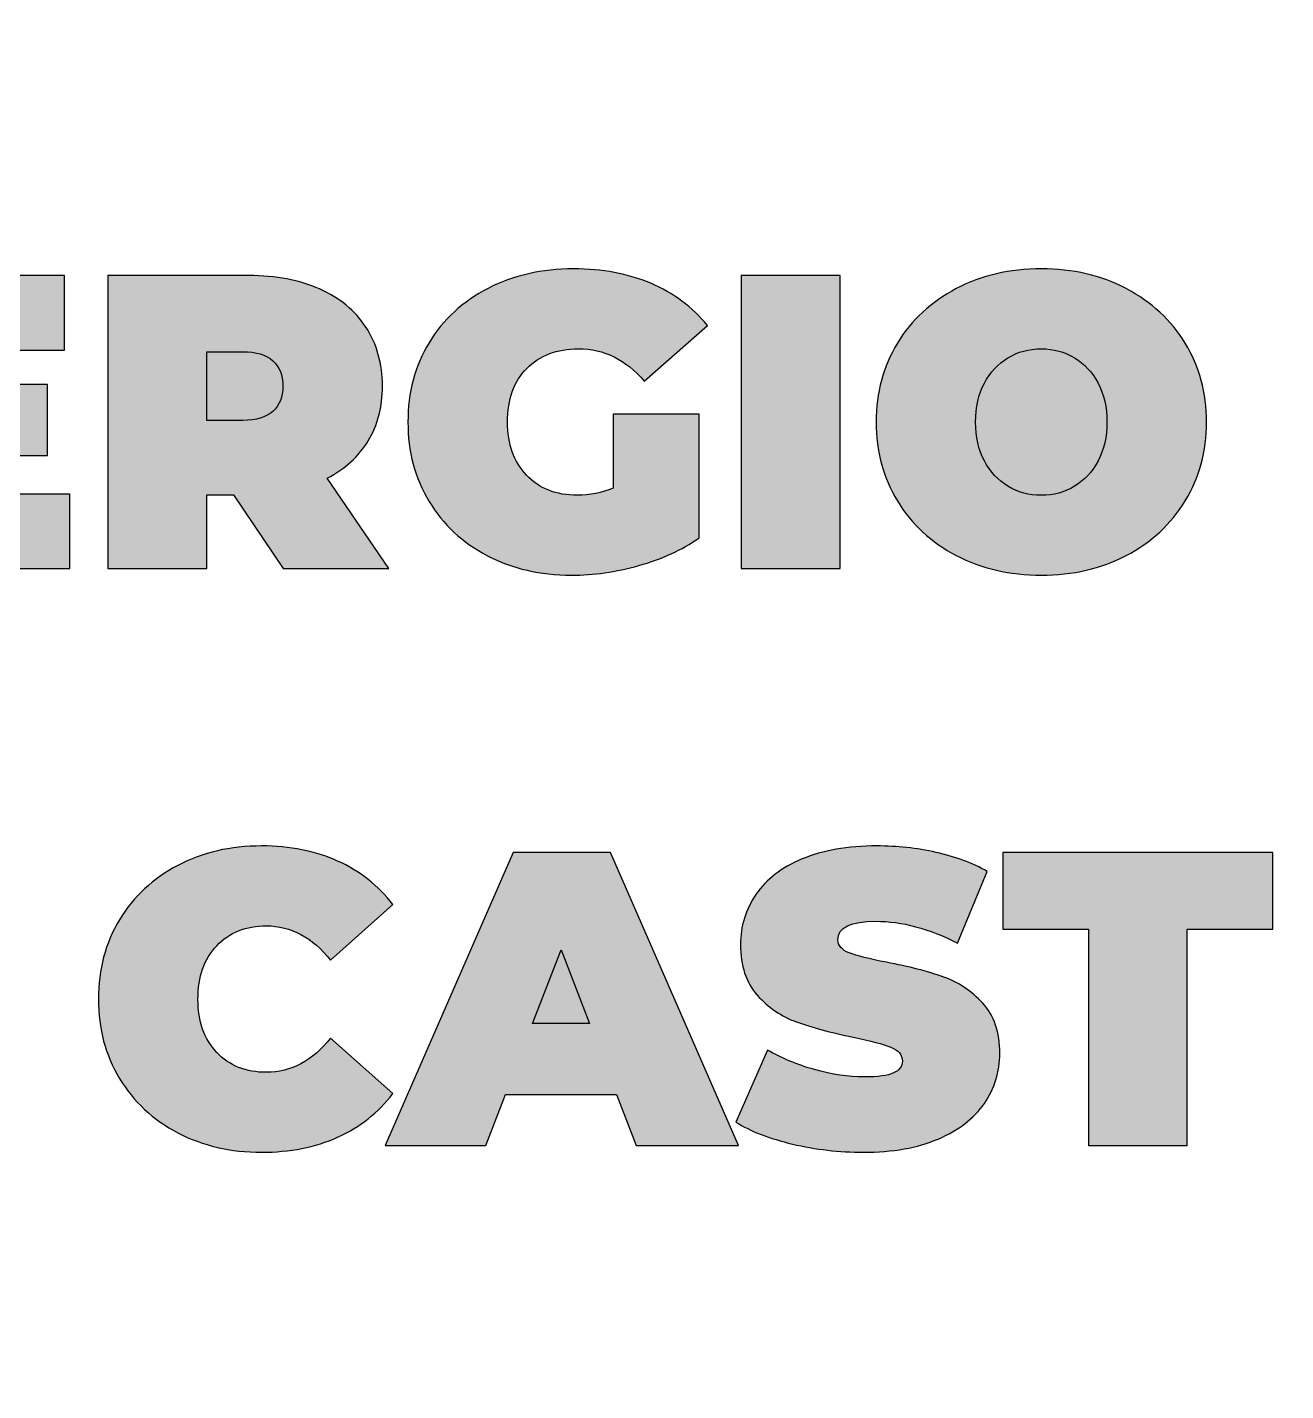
# Model space of a CAD drawing. Header units: centimetres. Extents: x -11.4 to 58.6, y -38.7 to 22.4.
# Drawn here: x -4.558 to -2.907, y 7.141 to 8.93 of the extents above; entities that cross this region are included whole.
import ezdxf

# ---------------------------------------------------------------- set-up
doc = ezdxf.new("R2010")
doc.units = ezdxf.units.CM
doc.header["$MEASUREMENT"] = 0
doc.layers.add('Camada 1', color=7, linetype='Continuous')

msp = doc.modelspace()

# ---------------------------------------------------------------- hatches: boundary and pattern name
at = {"layer": 'Camada 1', "true_color": 0x373435}
h = msp.add_hatch(color=250, dxfattribs=at)
edge = h.paths.add_edge_path()
edge.add_spline(control_points=[(-4.50194, 8.31769), (-4.50194, 8.31769), (-4.50194, 8.21999), (-4.50194, 8.21999), (-4.50194, 8.21999), (-4.82139, 8.21999), (-4.82139, 8.21999), (-4.82139, 8.21999), (-4.82139, 8.6042), (-4.82139, 8.6042), (-4.82139, 8.6042), (-4.50907, 8.6042), (-4.50907, 8.6042), (-4.50907, 8.6042), (-4.50907, 8.5065), (-4.50907, 8.5065), (-4.50907, 8.5065), (-4.69405, 8.5065), (-4.69405, 8.5065), (-4.69405, 8.5065), (-4.69405, 8.46149), (-4.69405, 8.46149), (-4.69405, 8.46149), (-4.53158, 8.46149), (-4.53158, 8.46149), (-4.53158, 8.46149), (-4.53158, 8.36818), (-4.53158, 8.36818), (-4.53158, 8.36818), (-4.69405, 8.36818), (-4.69405, 8.36818), (-4.69405, 8.36818), (-4.69405, 8.31769), (-4.69405, 8.31769), (-4.69405, 8.31769), (-4.50194, 8.31769), (-4.50194, 8.31769)], knot_values=[0, 0, 0, 0, 0.0833333, 0.0833333, 0.0833333, 0.1666667, 0.1666667, 0.1666667, 0.25, 0.25, 0.25, 0.3333333, 0.3333333, 0.3333333, 0.4166667, 0.4166667, 0.4166667, 0.5, 0.5, 0.5, 0.5833333, 0.5833333, 0.5833333, 0.6666667, 0.6666667, 0.6666667, 0.75, 0.75, 0.75, 0.8333333, 0.8333333, 0.8333333, 0.9166667, 0.9166667, 0.9166667, 1, 1, 1, 1], degree=3, periodic=1)
h = msp.add_hatch(color=250, dxfattribs=at)
edge = h.paths.add_edge_path()
edge.add_spline(control_points=[(-4.28732, 8.31659), (-4.28732, 8.31659), (-4.32245, 8.31659), (-4.32245, 8.31659), (-4.32245, 8.31659), (-4.32245, 8.21999), (-4.32245, 8.21999), (-4.32245, 8.21999), (-4.45199, 8.21999), (-4.45199, 8.21999), (-4.45199, 8.21999), (-4.45199, 8.6042), (-4.45199, 8.6042), (-4.45199, 8.6042), (-4.26701, 8.6042), (-4.26701, 8.6042), (-4.23152, 8.6042), (-4.2006, 8.59835), (-4.17425, 8.58664), (-4.1479, 8.57493), (-4.1276, 8.5581), (-4.11333, 8.53614), (-4.09905, 8.51419), (-4.09192, 8.48857), (-4.09192, 8.4593), (-4.09192, 8.43185), (-4.09814, 8.40789), (-4.11058, 8.3874), (-4.12302, 8.3669), (-4.14095, 8.35062), (-4.16437, 8.33854), (-4.16437, 8.33854), (-4.08369, 8.21999), (-4.08369, 8.21999), (-4.08369, 8.21999), (-4.222, 8.21999), (-4.222, 8.21999), (-4.222, 8.21999), (-4.28732, 8.31659), (-4.28732, 8.31659)], knot_values=[0, 0, 0, 0, 0.0769231, 0.0769231, 0.0769231, 0.1538462, 0.1538462, 0.1538462, 0.2307692, 0.2307692, 0.2307692, 0.3076923, 0.3076923, 0.3076923, 0.3846154, 0.3846154, 0.3846154, 0.4615385, 0.4615385, 0.4615385, 0.5384615, 0.5384615, 0.5384615, 0.6153846, 0.6153846, 0.6153846, 0.6923077, 0.6923077, 0.6923077, 0.7692308, 0.7692308, 0.7692308, 0.8461538, 0.8461538, 0.8461538, 0.9230769, 0.9230769, 0.9230769, 1, 1, 1, 1], degree=3, periodic=1)
h = msp.add_hatch(color=250, dxfattribs=at)
edge = h.paths.add_edge_path()
edge.add_spline(control_points=[(-3.78893, 8.42252), (-3.78893, 8.42252), (-3.67641, 8.42252), (-3.67641, 8.42252), (-3.67641, 8.42252), (-3.67641, 8.26005), (-3.67641, 8.26005), (-3.6991, 8.24432), (-3.72545, 8.23224), (-3.75545, 8.22383), (-3.78546, 8.21541), (-3.81491, 8.2112), (-3.84382, 8.2112), (-3.88481, 8.2112), (-3.92158, 8.21971), (-3.95415, 8.23673), (-3.98671, 8.25374), (-4.01224, 8.27753), (-4.03072, 8.30808), (-4.0492, 8.33864), (-4.05844, 8.37331), (-4.05844, 8.4121), (-4.05844, 8.45088), (-4.0492, 8.48555), (-4.03072, 8.51611), (-4.01224, 8.54666), (-3.98644, 8.57045), (-3.95332, 8.58747), (-3.92021, 8.60448), (-3.88279, 8.61299), (-3.84108, 8.61299), (-3.80339, 8.61299), (-3.76963, 8.60668), (-3.73981, 8.59405), (-3.70999, 8.58143), (-3.68519, 8.56304), (-3.66544, 8.53889), (-3.66544, 8.53889), (-3.74832, 8.46589), (-3.74832, 8.46589), (-3.77247, 8.49406), (-3.80119, 8.50815), (-3.83449, 8.50815), (-3.86303, 8.50815), (-3.88572, 8.49955), (-3.90255, 8.48235), (-3.91939, 8.46516), (-3.9278, 8.44173), (-3.9278, 8.4121), (-3.9278, 8.38319), (-3.91948, 8.35995), (-3.90283, 8.34239), (-3.88618, 8.32482), (-3.86395, 8.31604), (-3.83614, 8.31604), (-3.81967, 8.31604), (-3.80394, 8.31915), (-3.78893, 8.32537), (-3.78893, 8.32537), (-3.78893, 8.42252), (-3.78893, 8.42252)], knot_values=[0, 0, 0, 0, 0.05, 0.05, 0.05, 0.1, 0.1, 0.1, 0.15, 0.15, 0.15, 0.2, 0.2, 0.2, 0.25, 0.25, 0.25, 0.3, 0.3, 0.3, 0.35, 0.35, 0.35, 0.4, 0.4, 0.4, 0.45, 0.45, 0.45, 0.5, 0.5, 0.5, 0.55, 0.55, 0.55, 0.6, 0.6, 0.6, 0.65, 0.65, 0.65, 0.7, 0.7, 0.7, 0.75, 0.75, 0.75, 0.8, 0.8, 0.8, 0.85, 0.85, 0.85, 0.9, 0.9, 0.9, 0.95, 0.95, 0.95, 1, 1, 1, 1], degree=3, periodic=1)
h = msp.add_hatch(color=250, dxfattribs=at)
edge = h.paths.add_edge_path()
edge.add_spline(control_points=[(-3.62098, 8.6042), (-3.62098, 8.6042), (-3.49144, 8.6042), (-3.49144, 8.6042), (-3.49144, 8.6042), (-3.49144, 8.21999), (-3.49144, 8.21999), (-3.49144, 8.21999), (-3.62098, 8.21999), (-3.62098, 8.21999), (-3.62098, 8.21999), (-3.62098, 8.6042), (-3.62098, 8.6042)], knot_values=[0, 0, 0, 0, 0.25, 0.25, 0.25, 0.5, 0.5, 0.5, 0.75, 0.75, 0.75, 1, 1, 1, 1], degree=3, periodic=1)
h = msp.add_hatch(color=250, dxfattribs=at)
edge = h.paths.add_edge_path()
edge.add_spline(control_points=[(-3.22742, 8.2112), (-3.26877, 8.2112), (-3.30592, 8.2198), (-3.33885, 8.237), (-3.37178, 8.2542), (-3.39758, 8.27808), (-3.41624, 8.30863), (-3.4349, 8.33918), (-3.44423, 8.37367), (-3.44423, 8.4121), (-3.44423, 8.45052), (-3.4349, 8.48501), (-3.41624, 8.51556), (-3.39758, 8.54611), (-3.37178, 8.56999), (-3.33885, 8.58719), (-3.30592, 8.60439), (-3.26877, 8.61299), (-3.22742, 8.61299), (-3.18608, 8.61299), (-3.14893, 8.60439), (-3.116, 8.58719), (-3.08307, 8.56999), (-3.05727, 8.54611), (-3.03861, 8.51556), (-3.01995, 8.48501), (-3.01062, 8.45052), (-3.01062, 8.4121), (-3.01062, 8.37367), (-3.01995, 8.33918), (-3.03861, 8.30863), (-3.05727, 8.27808), (-3.08307, 8.2542), (-3.116, 8.237), (-3.14893, 8.2198), (-3.18608, 8.2112), (-3.22742, 8.2112)], knot_values=[0, 0, 0, 0, 0.0833333, 0.0833333, 0.0833333, 0.1666667, 0.1666667, 0.1666667, 0.25, 0.25, 0.25, 0.3333333, 0.3333333, 0.3333333, 0.4166667, 0.4166667, 0.4166667, 0.5, 0.5, 0.5, 0.5833333, 0.5833333, 0.5833333, 0.6666667, 0.6666667, 0.6666667, 0.75, 0.75, 0.75, 0.8333333, 0.8333333, 0.8333333, 0.9166667, 0.9166667, 0.9166667, 1, 1, 1, 1], degree=3, periodic=1)
h = msp.add_hatch(color=250, dxfattribs=at)
edge = h.paths.add_edge_path()
edge.add_spline(control_points=[(-4.22255, 8.4593), (-4.22255, 8.47357), (-4.22694, 8.48464), (-4.23573, 8.49251), (-4.24451, 8.50037), (-4.25768, 8.50431), (-4.27525, 8.50431), (-4.27525, 8.50431), (-4.32245, 8.50431), (-4.32245, 8.50431), (-4.32245, 8.50431), (-4.32245, 8.41429), (-4.32245, 8.41429), (-4.32245, 8.41429), (-4.27525, 8.41429), (-4.27525, 8.41429), (-4.25768, 8.41429), (-4.24451, 8.41822), (-4.23573, 8.42609), (-4.22694, 8.43396), (-4.22255, 8.44503), (-4.22255, 8.4593)], knot_values=[0, 0, 0, 0, 0.1428571, 0.1428571, 0.1428571, 0.2857143, 0.2857143, 0.2857143, 0.4285714, 0.4285714, 0.4285714, 0.5714286, 0.5714286, 0.5714286, 0.7142857, 0.7142857, 0.7142857, 0.8571429, 0.8571429, 0.8571429, 1, 1, 1, 1], degree=3, periodic=1)
h = msp.add_hatch(color=250, dxfattribs=at)
edge = h.paths.add_edge_path()
edge.add_spline(control_points=[(-3.22742, 8.31604), (-3.21133, 8.31604), (-3.19678, 8.31997), (-3.18379, 8.32784), (-3.1708, 8.33571), (-3.16046, 8.34687), (-3.15278, 8.36133), (-3.14509, 8.37578), (-3.14125, 8.3927), (-3.14125, 8.4121), (-3.14125, 8.43149), (-3.14509, 8.44841), (-3.15278, 8.46287), (-3.16046, 8.47732), (-3.1708, 8.48848), (-3.18379, 8.49635), (-3.19678, 8.50422), (-3.21133, 8.50815), (-3.22742, 8.50815), (-3.24352, 8.50815), (-3.25807, 8.50422), (-3.27106, 8.49635), (-3.28405, 8.48848), (-3.29439, 8.47732), (-3.30207, 8.46287), (-3.30976, 8.44841), (-3.3136, 8.43149), (-3.3136, 8.4121), (-3.3136, 8.3927), (-3.30976, 8.37578), (-3.30207, 8.36133), (-3.29439, 8.34687), (-3.28405, 8.33571), (-3.27106, 8.32784), (-3.25807, 8.31997), (-3.24352, 8.31604), (-3.22742, 8.31604)], knot_values=[0, 0, 0, 0, 0.0833333, 0.0833333, 0.0833333, 0.1666667, 0.1666667, 0.1666667, 0.25, 0.25, 0.25, 0.3333333, 0.3333333, 0.3333333, 0.4166667, 0.4166667, 0.4166667, 0.5, 0.5, 0.5, 0.5833333, 0.5833333, 0.5833333, 0.6666667, 0.6666667, 0.6666667, 0.75, 0.75, 0.75, 0.8333333, 0.8333333, 0.8333333, 0.9166667, 0.9166667, 0.9166667, 1, 1, 1, 1], degree=3, periodic=1)
h = msp.add_hatch(color=250, dxfattribs=at)
edge = h.paths.add_edge_path()
edge.add_spline(control_points=[(-4.25055, 7.45429), (-4.29116, 7.45429), (-4.32776, 7.4628), (-4.36032, 7.47982), (-4.39289, 7.49683), (-4.41841, 7.52062), (-4.43689, 7.55117), (-4.45537, 7.58172), (-4.46461, 7.61639), (-4.46461, 7.65518), (-4.46461, 7.69397), (-4.45537, 7.72864), (-4.43689, 7.7592), (-4.41841, 7.78975), (-4.39289, 7.81354), (-4.36032, 7.83055), (-4.32776, 7.84757), (-4.29116, 7.85607), (-4.25055, 7.85607), (-4.21322, 7.85607), (-4.17992, 7.84949), (-4.15065, 7.83631), (-4.12138, 7.82314), (-4.09723, 7.80411), (-4.0782, 7.77923), (-4.0782, 7.77923), (-4.15998, 7.70623), (-4.15998, 7.70623), (-4.18376, 7.73624), (-4.21176, 7.75124), (-4.24396, 7.75124), (-4.27104, 7.75124), (-4.29281, 7.74255), (-4.30928, 7.72517), (-4.32574, 7.70778), (-4.33398, 7.68446), (-4.33398, 7.65518), (-4.33398, 7.62591), (-4.32574, 7.60258), (-4.30928, 7.5852), (-4.29281, 7.56782), (-4.27104, 7.55913), (-4.24396, 7.55913), (-4.21176, 7.55913), (-4.18376, 7.57413), (-4.15998, 7.60414), (-4.15998, 7.60414), (-4.0782, 7.53113), (-4.0782, 7.53113), (-4.09723, 7.50625), (-4.12138, 7.48722), (-4.15065, 7.47405), (-4.17992, 7.46088), (-4.21322, 7.45429), (-4.25055, 7.45429)], knot_values=[0, 0, 0, 0, 0.0555556, 0.0555556, 0.0555556, 0.1111111, 0.1111111, 0.1111111, 0.1666667, 0.1666667, 0.1666667, 0.2222222, 0.2222222, 0.2222222, 0.2777778, 0.2777778, 0.2777778, 0.3333333, 0.3333333, 0.3333333, 0.3888889, 0.3888889, 0.3888889, 0.4444444, 0.4444444, 0.4444444, 0.5, 0.5, 0.5, 0.5555556, 0.5555556, 0.5555556, 0.6111111, 0.6111111, 0.6111111, 0.6666667, 0.6666667, 0.6666667, 0.7222222, 0.7222222, 0.7222222, 0.7777778, 0.7777778, 0.7777778, 0.8333333, 0.8333333, 0.8333333, 0.8888889, 0.8888889, 0.8888889, 0.9444444, 0.9444444, 0.9444444, 1, 1, 1, 1], degree=3, periodic=1)
h = msp.add_hatch(color=250, dxfattribs=at)
edge = h.paths.add_edge_path()
edge.add_spline(control_points=[(-3.4607, 7.45429), (-3.49254, 7.45429), (-3.52355, 7.45786), (-3.55373, 7.465), (-3.58392, 7.47213), (-3.60872, 7.48174), (-3.62811, 7.49381), (-3.62811, 7.49381), (-3.5864, 7.58822), (-3.5864, 7.58822), (-3.5681, 7.57761), (-3.54761, 7.5691), (-3.52492, 7.5627), (-3.50223, 7.55629), (-3.48046, 7.55309), (-3.4596, 7.55309), (-3.44167, 7.55309), (-3.42887, 7.55483), (-3.42118, 7.55831), (-3.4135, 7.56178), (-3.40965, 7.56699), (-3.40965, 7.57395), (-3.40965, 7.582), (-3.41469, 7.58804), (-3.42475, 7.59206), (-3.43481, 7.59608), (-3.45137, 7.60048), (-3.47442, 7.60523), (-3.50406, 7.61145), (-3.52876, 7.61814), (-3.54852, 7.62527), (-3.56828, 7.63241), (-3.58548, 7.64411), (-3.60012, 7.6604), (-3.61476, 7.67668), (-3.62207, 7.69873), (-3.62207, 7.72654), (-3.62207, 7.75069), (-3.61531, 7.77264), (-3.60176, 7.7924), (-3.58822, 7.81216), (-3.56801, 7.82771), (-3.54111, 7.83906), (-3.51422, 7.8504), (-3.48156, 7.85607), (-3.44314, 7.85607), (-3.41679, 7.85607), (-3.3909, 7.85324), (-3.36547, 7.84757), (-3.34004, 7.84189), (-3.31762, 7.83357), (-3.29823, 7.82259), (-3.29823, 7.82259), (-3.3372, 7.72873), (-3.3372, 7.72873), (-3.37489, 7.74776), (-3.41057, 7.75728), (-3.44423, 7.75728), (-3.47753, 7.75728), (-3.49418, 7.74922), (-3.49418, 7.73312), (-3.49418, 7.72544), (-3.48924, 7.71968), (-3.47936, 7.71584), (-3.46948, 7.71199), (-3.4532, 7.70788), (-3.43051, 7.70348), (-3.40124, 7.698), (-3.37654, 7.69169), (-3.35641, 7.68455), (-3.33629, 7.67741), (-3.31881, 7.66579), (-3.30399, 7.64969), (-3.28917, 7.63359), (-3.28176, 7.61164), (-3.28176, 7.58383), (-3.28176, 7.55968), (-3.28853, 7.53781), (-3.30207, 7.51824), (-3.31561, 7.49866), (-3.33583, 7.48311), (-3.36272, 7.47158), (-3.38962, 7.46005), (-3.42228, 7.45429), (-3.4607, 7.45429)], knot_values=[0, 0, 0, 0, 0.0357143, 0.0357143, 0.0357143, 0.0714286, 0.0714286, 0.0714286, 0.1071429, 0.1071429, 0.1071429, 0.1428571, 0.1428571, 0.1428571, 0.1785714, 0.1785714, 0.1785714, 0.2142857, 0.2142857, 0.2142857, 0.25, 0.25, 0.25, 0.2857143, 0.2857143, 0.2857143, 0.3214286, 0.3214286, 0.3214286, 0.3571429, 0.3571429, 0.3571429, 0.3928571, 0.3928571, 0.3928571, 0.4285714, 0.4285714, 0.4285714, 0.4642857, 0.4642857, 0.4642857, 0.5, 0.5, 0.5, 0.5357143, 0.5357143, 0.5357143, 0.5714286, 0.5714286, 0.5714286, 0.6071429, 0.6071429, 0.6071429, 0.6428571, 0.6428571, 0.6428571, 0.6785714, 0.6785714, 0.6785714, 0.7142857, 0.7142857, 0.7142857, 0.75, 0.75, 0.75, 0.7857143, 0.7857143, 0.7857143, 0.8214286, 0.8214286, 0.8214286, 0.8571429, 0.8571429, 0.8571429, 0.8928571, 0.8928571, 0.8928571, 0.9285714, 0.9285714, 0.9285714, 0.9642857, 0.9642857, 0.9642857, 1, 1, 1, 1], degree=3, periodic=1)
h = msp.add_hatch(color=250, dxfattribs=at)
edge = h.paths.add_edge_path()
edge.add_spline(control_points=[(-3.78454, 7.53004), (-3.78454, 7.53004), (-3.93055, 7.53004), (-3.93055, 7.53004), (-3.93055, 7.53004), (-3.95634, 7.46307), (-3.95634, 7.46307), (-3.95634, 7.46307), (-4.08808, 7.46307), (-4.08808, 7.46307), (-4.08808, 7.46307), (-3.92012, 7.84729), (-3.92012, 7.84729), (-3.92012, 7.84729), (-3.79278, 7.84729), (-3.79278, 7.84729), (-3.79278, 7.84729), (-3.62482, 7.46307), (-3.62482, 7.46307), (-3.62482, 7.46307), (-3.75875, 7.46307), (-3.75875, 7.46307), (-3.75875, 7.46307), (-3.78454, 7.53004), (-3.78454, 7.53004)], knot_values=[0, 0, 0, 0, 0.125, 0.125, 0.125, 0.25, 0.25, 0.25, 0.375, 0.375, 0.375, 0.5, 0.5, 0.5, 0.625, 0.625, 0.625, 0.75, 0.75, 0.75, 0.875, 0.875, 0.875, 1, 1, 1, 1], degree=3, periodic=1)
h = msp.add_hatch(color=250, dxfattribs=at)
edge = h.paths.add_edge_path()
edge.add_spline(control_points=[(-3.1654, 7.74685), (-3.1654, 7.74685), (-3.27792, 7.74685), (-3.27792, 7.74685), (-3.27792, 7.74685), (-3.27792, 7.84729), (-3.27792, 7.84729), (-3.27792, 7.84729), (-2.92334, 7.84729), (-2.92334, 7.84729), (-2.92334, 7.84729), (-2.92334, 7.74685), (-2.92334, 7.74685), (-2.92334, 7.74685), (-3.03586, 7.74685), (-3.03586, 7.74685), (-3.03586, 7.74685), (-3.03586, 7.46307), (-3.03586, 7.46307), (-3.03586, 7.46307), (-3.1654, 7.46307), (-3.1654, 7.46307), (-3.1654, 7.46307), (-3.1654, 7.74685), (-3.1654, 7.74685)], knot_values=[0, 0, 0, 0, 0.125, 0.125, 0.125, 0.25, 0.25, 0.25, 0.375, 0.375, 0.375, 0.5, 0.5, 0.5, 0.625, 0.625, 0.625, 0.75, 0.75, 0.75, 0.875, 0.875, 0.875, 1, 1, 1, 1], degree=3, periodic=1)
h = msp.add_hatch(color=250, dxfattribs=at)
edge = h.paths.add_edge_path()
edge.add_spline(control_points=[(-3.82022, 7.62335), (-3.82022, 7.62335), (-3.85754, 7.71995), (-3.85754, 7.71995), (-3.85754, 7.71995), (-3.89487, 7.62335), (-3.89487, 7.62335), (-3.89487, 7.62335), (-3.82022, 7.62335), (-3.82022, 7.62335)], knot_values=[0, 0, 0, 0, 0.3333333, 0.3333333, 0.3333333, 0.6666667, 0.6666667, 0.6666667, 1, 1, 1, 1], degree=3, periodic=1)

# ---------------------------------------------------------------- linework, layer by layer
at = {"layer": 'Camada 1', "color": 250, "lineweight": 20}
msp.add_open_spline([(-6.39065, 22.42335), (-6.39065, 22.42335), (-3.39065, 22.42335), (-3.39065, 22.42335), (2.10935, 22.42335), (6.60935, 17.92336), (6.60935, 12.42336), (6.60935, 12.42336), (6.60935, -27.57665), (6.60935, -27.57665), (6.60935, -27.57665), (-11.39065, -27.57665), (-11.39065, -27.57665), (-11.39065, -27.57665), (-11.39065, 17.42334), (-11.39065, 17.42334), (-11.39065, 20.17334), (-9.14065, 22.42335), (-6.39065, 22.42335)], degree=3, knots=[0, 0, 0, 0, 0.1666667, 0.1666667, 0.1666667, 0.3333333, 0.3333333, 0.3333333, 0.5, 0.5, 0.5, 0.6666667, 0.6666667, 0.6666667, 0.8333333, 0.8333333, 0.8333333, 1, 1, 1, 1], dxfattribs=at)
at = {"layer": 'Camada 1', "color": 250}
for points, knots in [([(-4.50194, 8.31769), (-4.50194, 8.31769), (-4.50194, 8.21999), (-4.50194, 8.21999), (-4.50194, 8.21999), (-4.82139, 8.21999), (-4.82139, 8.21999), (-4.82139, 8.21999), (-4.82139, 8.6042), (-4.82139, 8.6042), (-4.82139, 8.6042), (-4.50907, 8.6042), (-4.50907, 8.6042), (-4.50907, 8.6042), (-4.50907, 8.5065), (-4.50907, 8.5065), (-4.50907, 8.5065), (-4.69405, 8.5065), (-4.69405, 8.5065), (-4.69405, 8.5065), (-4.69405, 8.46149), (-4.69405, 8.46149), (-4.69405, 8.46149), (-4.53158, 8.46149), (-4.53158, 8.46149), (-4.53158, 8.46149), (-4.53158, 8.36818), (-4.53158, 8.36818), (-4.53158, 8.36818), (-4.69405, 8.36818), (-4.69405, 8.36818), (-4.69405, 8.36818), (-4.69405, 8.31769), (-4.69405, 8.31769), (-4.69405, 8.31769), (-4.50194, 8.31769), (-4.50194, 8.31769)], [0, 0, 0, 0, 0.0833333, 0.0833333, 0.0833333, 0.1666667, 0.1666667, 0.1666667, 0.25, 0.25, 0.25, 0.3333333, 0.3333333, 0.3333333, 0.4166667, 0.4166667, 0.4166667, 0.5, 0.5, 0.5, 0.5833333, 0.5833333, 0.5833333, 0.6666667, 0.6666667, 0.6666667, 0.75, 0.75, 0.75, 0.8333333, 0.8333333, 0.8333333, 0.9166667, 0.9166667, 0.9166667, 1, 1, 1, 1]), ([(-4.28732, 8.31659), (-4.28732, 8.31659), (-4.32245, 8.31659), (-4.32245, 8.31659), (-4.32245, 8.31659), (-4.32245, 8.21999), (-4.32245, 8.21999), (-4.32245, 8.21999), (-4.45199, 8.21999), (-4.45199, 8.21999), (-4.45199, 8.21999), (-4.45199, 8.6042), (-4.45199, 8.6042), (-4.45199, 8.6042), (-4.26701, 8.6042), (-4.26701, 8.6042), (-4.23152, 8.6042), (-4.2006, 8.59835), (-4.17425, 8.58664), (-4.1479, 8.57493), (-4.1276, 8.5581), (-4.11333, 8.53614), (-4.09905, 8.51419), (-4.09192, 8.48857), (-4.09192, 8.4593), (-4.09192, 8.43185), (-4.09814, 8.40789), (-4.11058, 8.3874), (-4.12302, 8.3669), (-4.14095, 8.35062), (-4.16437, 8.33854), (-4.16437, 8.33854), (-4.08369, 8.21999), (-4.08369, 8.21999), (-4.08369, 8.21999), (-4.222, 8.21999), (-4.222, 8.21999), (-4.222, 8.21999), (-4.28732, 8.31659), (-4.28732, 8.31659)], [0, 0, 0, 0, 0.0769231, 0.0769231, 0.0769231, 0.1538462, 0.1538462, 0.1538462, 0.2307692, 0.2307692, 0.2307692, 0.3076923, 0.3076923, 0.3076923, 0.3846154, 0.3846154, 0.3846154, 0.4615385, 0.4615385, 0.4615385, 0.5384615, 0.5384615, 0.5384615, 0.6153846, 0.6153846, 0.6153846, 0.6923077, 0.6923077, 0.6923077, 0.7692308, 0.7692308, 0.7692308, 0.8461538, 0.8461538, 0.8461538, 0.9230769, 0.9230769, 0.9230769, 1, 1, 1, 1]), ([(-3.78893, 8.42252), (-3.78893, 8.42252), (-3.67641, 8.42252), (-3.67641, 8.42252), (-3.67641, 8.42252), (-3.67641, 8.26005), (-3.67641, 8.26005), (-3.6991, 8.24432), (-3.72545, 8.23224), (-3.75545, 8.22383), (-3.78546, 8.21541), (-3.81491, 8.2112), (-3.84382, 8.2112), (-3.88481, 8.2112), (-3.92158, 8.21971), (-3.95415, 8.23673), (-3.98671, 8.25374), (-4.01224, 8.27753), (-4.03072, 8.30808), (-4.0492, 8.33864), (-4.05844, 8.37331), (-4.05844, 8.4121), (-4.05844, 8.45088), (-4.0492, 8.48555), (-4.03072, 8.51611), (-4.01224, 8.54666), (-3.98644, 8.57045), (-3.95332, 8.58747), (-3.92021, 8.60448), (-3.88279, 8.61299), (-3.84108, 8.61299), (-3.80339, 8.61299), (-3.76963, 8.60668), (-3.73981, 8.59405), (-3.70999, 8.58143), (-3.68519, 8.56304), (-3.66544, 8.53889), (-3.66544, 8.53889), (-3.74832, 8.46589), (-3.74832, 8.46589), (-3.77247, 8.49406), (-3.80119, 8.50815), (-3.83449, 8.50815), (-3.86303, 8.50815), (-3.88572, 8.49955), (-3.90255, 8.48235), (-3.91939, 8.46516), (-3.9278, 8.44173), (-3.9278, 8.4121), (-3.9278, 8.38319), (-3.91948, 8.35995), (-3.90283, 8.34239), (-3.88618, 8.32482), (-3.86395, 8.31604), (-3.83614, 8.31604), (-3.81967, 8.31604), (-3.80394, 8.31915), (-3.78893, 8.32537), (-3.78893, 8.32537), (-3.78893, 8.42252), (-3.78893, 8.42252)], [0, 0, 0, 0, 0.05, 0.05, 0.05, 0.1, 0.1, 0.1, 0.15, 0.15, 0.15, 0.2, 0.2, 0.2, 0.25, 0.25, 0.25, 0.3, 0.3, 0.3, 0.35, 0.35, 0.35, 0.4, 0.4, 0.4, 0.45, 0.45, 0.45, 0.5, 0.5, 0.5, 0.55, 0.55, 0.55, 0.6, 0.6, 0.6, 0.65, 0.65, 0.65, 0.7, 0.7, 0.7, 0.75, 0.75, 0.75, 0.8, 0.8, 0.8, 0.85, 0.85, 0.85, 0.9, 0.9, 0.9, 0.95, 0.95, 0.95, 1, 1, 1, 1]), ([(-3.62098, 8.6042), (-3.62098, 8.6042), (-3.49144, 8.6042), (-3.49144, 8.6042), (-3.49144, 8.6042), (-3.49144, 8.21999), (-3.49144, 8.21999), (-3.49144, 8.21999), (-3.62098, 8.21999), (-3.62098, 8.21999), (-3.62098, 8.21999), (-3.62098, 8.6042), (-3.62098, 8.6042)], [0, 0, 0, 0, 0.25, 0.25, 0.25, 0.5, 0.5, 0.5, 0.75, 0.75, 0.75, 1, 1, 1, 1]), ([(-3.22742, 8.2112), (-3.26877, 8.2112), (-3.30592, 8.2198), (-3.33885, 8.237), (-3.37178, 8.2542), (-3.39758, 8.27808), (-3.41624, 8.30863), (-3.4349, 8.33918), (-3.44423, 8.37367), (-3.44423, 8.4121), (-3.44423, 8.45052), (-3.4349, 8.48501), (-3.41624, 8.51556), (-3.39758, 8.54611), (-3.37178, 8.56999), (-3.33885, 8.58719), (-3.30592, 8.60439), (-3.26877, 8.61299), (-3.22742, 8.61299), (-3.18608, 8.61299), (-3.14893, 8.60439), (-3.116, 8.58719), (-3.08307, 8.56999), (-3.05727, 8.54611), (-3.03861, 8.51556), (-3.01995, 8.48501), (-3.01062, 8.45052), (-3.01062, 8.4121), (-3.01062, 8.37367), (-3.01995, 8.33918), (-3.03861, 8.30863), (-3.05727, 8.27808), (-3.08307, 8.2542), (-3.116, 8.237), (-3.14893, 8.2198), (-3.18608, 8.2112), (-3.22742, 8.2112)], [0, 0, 0, 0, 0.0833333, 0.0833333, 0.0833333, 0.1666667, 0.1666667, 0.1666667, 0.25, 0.25, 0.25, 0.3333333, 0.3333333, 0.3333333, 0.4166667, 0.4166667, 0.4166667, 0.5, 0.5, 0.5, 0.5833333, 0.5833333, 0.5833333, 0.6666667, 0.6666667, 0.6666667, 0.75, 0.75, 0.75, 0.8333333, 0.8333333, 0.8333333, 0.9166667, 0.9166667, 0.9166667, 1, 1, 1, 1]), ([(-4.22255, 8.4593), (-4.22255, 8.47357), (-4.22694, 8.48464), (-4.23573, 8.49251), (-4.24451, 8.50037), (-4.25768, 8.50431), (-4.27525, 8.50431), (-4.27525, 8.50431), (-4.32245, 8.50431), (-4.32245, 8.50431), (-4.32245, 8.50431), (-4.32245, 8.41429), (-4.32245, 8.41429), (-4.32245, 8.41429), (-4.27525, 8.41429), (-4.27525, 8.41429), (-4.25768, 8.41429), (-4.24451, 8.41822), (-4.23573, 8.42609), (-4.22694, 8.43396), (-4.22255, 8.44503), (-4.22255, 8.4593)], [0, 0, 0, 0, 0.1428571, 0.1428571, 0.1428571, 0.2857143, 0.2857143, 0.2857143, 0.4285714, 0.4285714, 0.4285714, 0.5714286, 0.5714286, 0.5714286, 0.7142857, 0.7142857, 0.7142857, 0.8571429, 0.8571429, 0.8571429, 1, 1, 1, 1]), ([(-3.22742, 8.31604), (-3.21133, 8.31604), (-3.19678, 8.31997), (-3.18379, 8.32784), (-3.1708, 8.33571), (-3.16046, 8.34687), (-3.15278, 8.36133), (-3.14509, 8.37578), (-3.14125, 8.3927), (-3.14125, 8.4121), (-3.14125, 8.43149), (-3.14509, 8.44841), (-3.15278, 8.46287), (-3.16046, 8.47732), (-3.1708, 8.48848), (-3.18379, 8.49635), (-3.19678, 8.50422), (-3.21133, 8.50815), (-3.22742, 8.50815), (-3.24352, 8.50815), (-3.25807, 8.50422), (-3.27106, 8.49635), (-3.28405, 8.48848), (-3.29439, 8.47732), (-3.30207, 8.46287), (-3.30976, 8.44841), (-3.3136, 8.43149), (-3.3136, 8.4121), (-3.3136, 8.3927), (-3.30976, 8.37578), (-3.30207, 8.36133), (-3.29439, 8.34687), (-3.28405, 8.33571), (-3.27106, 8.32784), (-3.25807, 8.31997), (-3.24352, 8.31604), (-3.22742, 8.31604)], [0, 0, 0, 0, 0.0833333, 0.0833333, 0.0833333, 0.1666667, 0.1666667, 0.1666667, 0.25, 0.25, 0.25, 0.3333333, 0.3333333, 0.3333333, 0.4166667, 0.4166667, 0.4166667, 0.5, 0.5, 0.5, 0.5833333, 0.5833333, 0.5833333, 0.6666667, 0.6666667, 0.6666667, 0.75, 0.75, 0.75, 0.8333333, 0.8333333, 0.8333333, 0.9166667, 0.9166667, 0.9166667, 1, 1, 1, 1]), ([(-4.25055, 7.45429), (-4.29116, 7.45429), (-4.32776, 7.4628), (-4.36032, 7.47982), (-4.39289, 7.49683), (-4.41841, 7.52062), (-4.43689, 7.55117), (-4.45537, 7.58172), (-4.46461, 7.61639), (-4.46461, 7.65518), (-4.46461, 7.69397), (-4.45537, 7.72864), (-4.43689, 7.7592), (-4.41841, 7.78975), (-4.39289, 7.81354), (-4.36032, 7.83055), (-4.32776, 7.84757), (-4.29116, 7.85607), (-4.25055, 7.85607), (-4.21322, 7.85607), (-4.17992, 7.84949), (-4.15065, 7.83631), (-4.12138, 7.82314), (-4.09723, 7.80411), (-4.0782, 7.77923), (-4.0782, 7.77923), (-4.15998, 7.70623), (-4.15998, 7.70623), (-4.18376, 7.73624), (-4.21176, 7.75124), (-4.24396, 7.75124), (-4.27104, 7.75124), (-4.29281, 7.74255), (-4.30928, 7.72517), (-4.32574, 7.70778), (-4.33398, 7.68446), (-4.33398, 7.65518), (-4.33398, 7.62591), (-4.32574, 7.60258), (-4.30928, 7.5852), (-4.29281, 7.56782), (-4.27104, 7.55913), (-4.24396, 7.55913), (-4.21176, 7.55913), (-4.18376, 7.57413), (-4.15998, 7.60414), (-4.15998, 7.60414), (-4.0782, 7.53113), (-4.0782, 7.53113), (-4.09723, 7.50625), (-4.12138, 7.48722), (-4.15065, 7.47405), (-4.17992, 7.46088), (-4.21322, 7.45429), (-4.25055, 7.45429)], [0, 0, 0, 0, 0.0555556, 0.0555556, 0.0555556, 0.1111111, 0.1111111, 0.1111111, 0.1666667, 0.1666667, 0.1666667, 0.2222222, 0.2222222, 0.2222222, 0.2777778, 0.2777778, 0.2777778, 0.3333333, 0.3333333, 0.3333333, 0.3888889, 0.3888889, 0.3888889, 0.4444444, 0.4444444, 0.4444444, 0.5, 0.5, 0.5, 0.5555556, 0.5555556, 0.5555556, 0.6111111, 0.6111111, 0.6111111, 0.6666667, 0.6666667, 0.6666667, 0.7222222, 0.7222222, 0.7222222, 0.7777778, 0.7777778, 0.7777778, 0.8333333, 0.8333333, 0.8333333, 0.8888889, 0.8888889, 0.8888889, 0.9444444, 0.9444444, 0.9444444, 1, 1, 1, 1]), ([(-3.4607, 7.45429), (-3.49254, 7.45429), (-3.52355, 7.45786), (-3.55373, 7.465), (-3.58392, 7.47213), (-3.60872, 7.48174), (-3.62811, 7.49381), (-3.62811, 7.49381), (-3.5864, 7.58822), (-3.5864, 7.58822), (-3.5681, 7.57761), (-3.54761, 7.5691), (-3.52492, 7.5627), (-3.50223, 7.55629), (-3.48046, 7.55309), (-3.4596, 7.55309), (-3.44167, 7.55309), (-3.42887, 7.55483), (-3.42118, 7.55831), (-3.4135, 7.56178), (-3.40965, 7.56699), (-3.40965, 7.57395), (-3.40965, 7.582), (-3.41469, 7.58804), (-3.42475, 7.59206), (-3.43481, 7.59608), (-3.45137, 7.60048), (-3.47442, 7.60523), (-3.50406, 7.61145), (-3.52876, 7.61814), (-3.54852, 7.62527), (-3.56828, 7.63241), (-3.58548, 7.64411), (-3.60012, 7.6604), (-3.61476, 7.67668), (-3.62207, 7.69873), (-3.62207, 7.72654), (-3.62207, 7.75069), (-3.61531, 7.77264), (-3.60176, 7.7924), (-3.58822, 7.81216), (-3.56801, 7.82771), (-3.54111, 7.83906), (-3.51422, 7.8504), (-3.48156, 7.85607), (-3.44314, 7.85607), (-3.41679, 7.85607), (-3.3909, 7.85324), (-3.36547, 7.84757), (-3.34004, 7.84189), (-3.31762, 7.83357), (-3.29823, 7.82259), (-3.29823, 7.82259), (-3.3372, 7.72873), (-3.3372, 7.72873), (-3.37489, 7.74776), (-3.41057, 7.75728), (-3.44423, 7.75728), (-3.47753, 7.75728), (-3.49418, 7.74922), (-3.49418, 7.73312), (-3.49418, 7.72544), (-3.48924, 7.71968), (-3.47936, 7.71584), (-3.46948, 7.71199), (-3.4532, 7.70788), (-3.43051, 7.70348), (-3.40124, 7.698), (-3.37654, 7.69169), (-3.35641, 7.68455), (-3.33629, 7.67741), (-3.31881, 7.66579), (-3.30399, 7.64969), (-3.28917, 7.63359), (-3.28176, 7.61164), (-3.28176, 7.58383), (-3.28176, 7.55968), (-3.28853, 7.53781), (-3.30207, 7.51824), (-3.31561, 7.49866), (-3.33583, 7.48311), (-3.36272, 7.47158), (-3.38962, 7.46005), (-3.42228, 7.45429), (-3.4607, 7.45429)], [0, 0, 0, 0, 0.0357143, 0.0357143, 0.0357143, 0.0714286, 0.0714286, 0.0714286, 0.1071429, 0.1071429, 0.1071429, 0.1428571, 0.1428571, 0.1428571, 0.1785714, 0.1785714, 0.1785714, 0.2142857, 0.2142857, 0.2142857, 0.25, 0.25, 0.25, 0.2857143, 0.2857143, 0.2857143, 0.3214286, 0.3214286, 0.3214286, 0.3571429, 0.3571429, 0.3571429, 0.3928571, 0.3928571, 0.3928571, 0.4285714, 0.4285714, 0.4285714, 0.4642857, 0.4642857, 0.4642857, 0.5, 0.5, 0.5, 0.5357143, 0.5357143, 0.5357143, 0.5714286, 0.5714286, 0.5714286, 0.6071429, 0.6071429, 0.6071429, 0.6428571, 0.6428571, 0.6428571, 0.6785714, 0.6785714, 0.6785714, 0.7142857, 0.7142857, 0.7142857, 0.75, 0.75, 0.75, 0.7857143, 0.7857143, 0.7857143, 0.8214286, 0.8214286, 0.8214286, 0.8571429, 0.8571429, 0.8571429, 0.8928571, 0.8928571, 0.8928571, 0.9285714, 0.9285714, 0.9285714, 0.9642857, 0.9642857, 0.9642857, 1, 1, 1, 1]), ([(-3.78454, 7.53004), (-3.78454, 7.53004), (-3.93055, 7.53004), (-3.93055, 7.53004), (-3.93055, 7.53004), (-3.95634, 7.46307), (-3.95634, 7.46307), (-3.95634, 7.46307), (-4.08808, 7.46307), (-4.08808, 7.46307), (-4.08808, 7.46307), (-3.92012, 7.84729), (-3.92012, 7.84729), (-3.92012, 7.84729), (-3.79278, 7.84729), (-3.79278, 7.84729), (-3.79278, 7.84729), (-3.62482, 7.46307), (-3.62482, 7.46307), (-3.62482, 7.46307), (-3.75875, 7.46307), (-3.75875, 7.46307), (-3.75875, 7.46307), (-3.78454, 7.53004), (-3.78454, 7.53004)], [0, 0, 0, 0, 0.125, 0.125, 0.125, 0.25, 0.25, 0.25, 0.375, 0.375, 0.375, 0.5, 0.5, 0.5, 0.625, 0.625, 0.625, 0.75, 0.75, 0.75, 0.875, 0.875, 0.875, 1, 1, 1, 1]), ([(-3.1654, 7.74685), (-3.1654, 7.74685), (-3.27792, 7.74685), (-3.27792, 7.74685), (-3.27792, 7.74685), (-3.27792, 7.84729), (-3.27792, 7.84729), (-3.27792, 7.84729), (-2.92334, 7.84729), (-2.92334, 7.84729), (-2.92334, 7.84729), (-2.92334, 7.74685), (-2.92334, 7.74685), (-2.92334, 7.74685), (-3.03586, 7.74685), (-3.03586, 7.74685), (-3.03586, 7.74685), (-3.03586, 7.46307), (-3.03586, 7.46307), (-3.03586, 7.46307), (-3.1654, 7.46307), (-3.1654, 7.46307), (-3.1654, 7.46307), (-3.1654, 7.74685), (-3.1654, 7.74685)], [0, 0, 0, 0, 0.125, 0.125, 0.125, 0.25, 0.25, 0.25, 0.375, 0.375, 0.375, 0.5, 0.5, 0.5, 0.625, 0.625, 0.625, 0.75, 0.75, 0.75, 0.875, 0.875, 0.875, 1, 1, 1, 1]), ([(-3.82022, 7.62335), (-3.82022, 7.62335), (-3.85754, 7.71995), (-3.85754, 7.71995), (-3.85754, 7.71995), (-3.89487, 7.62335), (-3.89487, 7.62335), (-3.89487, 7.62335), (-3.82022, 7.62335), (-3.82022, 7.62335)], [0, 0, 0, 0, 0.3333333, 0.3333333, 0.3333333, 0.6666667, 0.6666667, 0.6666667, 1, 1, 1, 1])]:
    msp.add_open_spline(points, degree=3, knots=knots, dxfattribs=at)

doc.saveas('drawing.dxf')
